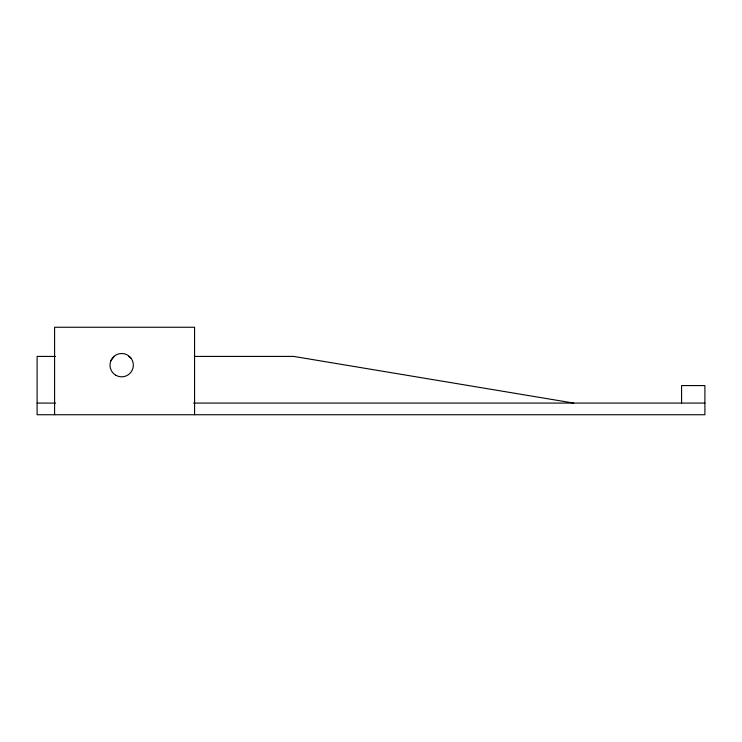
<?xml version="1.0" encoding="UTF-8"?>
<svg xmlns="http://www.w3.org/2000/svg" width="742" height="742" viewBox="0 0 742 742"><rect width="100%" height="100%" fill="white"/><g stroke="black" fill="none" stroke-linecap="round" stroke-linejoin="round"><path stroke-width="1.11" d="M110.864 360.77L114.157 356.42M55.502 356.42L37.1 356.42L37.1 414.741L704.9 414.741L704.9 385.58L681.573 385.58L681.573 403.082M194.525 356.42L293.721 356.42L573.677 403.082M37.1 403.082L55.641 403.082M193.551 403.082L704.9 403.082M128.783 356.42L130.88 358.006M194.571 414.741L194.571 327.259L54.593 327.259L54.593 414.741M115.835 375.267A11.668 11.668 0 0 0 133.337 365.166A11.668 11.668 0 0 0 115.835 355.066A11.668 11.668 0 0 0 115.835 375.267"/></g></svg>
